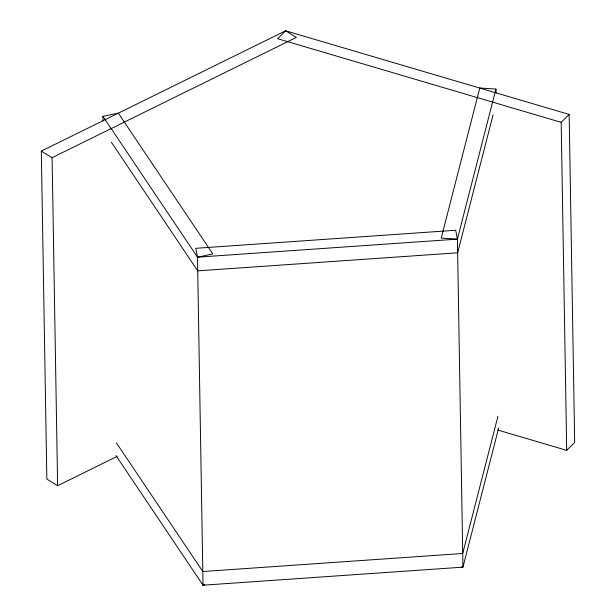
<?xml version="1.0" encoding="UTF-8"?>
<svg xmlns="http://www.w3.org/2000/svg" width="616" height="616" viewBox="0 0 616 616"><rect width="100%" height="100%" fill="white"/><g stroke="black" fill="none" stroke-linecap="round" stroke-linejoin="round"><path stroke-width="0.92" d="M204.828 584.815L203.026 585.2L197.497 257.18L212.843 253.931L118.287 113.105L102.941 116.347L197.497 257.18L457.418 239.131L495.949 89.058L479.779 88.003L441.241 238.069L457.418 239.131L462.947 567.151L203.026 585.2L115.954 455.509M493.131 114.599L457.65 252.799L197.728 270.848L111.265 142.065M497.967 416.208L462.716 553.484L202.795 571.533L116.332 442.75M498.667 428.02L462.947 567.151L461.045 567.028M497.651 429.991L566.705 450.365L561.176 122.338L569.153 114.437L285.601 30.8L41.318 151.089L46.847 479.109L57.619 485.708L117.179 456.379M566.705 450.365L574.682 442.465L569.153 114.437M41.318 151.089L52.091 157.688L296.373 37.399L285.601 30.8L277.616 38.7L561.176 122.338M457.418 239.131L455.709 230.253L195.788 248.302L197.497 257.18M202.679 583.421L203.026 585.2M495.949 89.058L496.019 92.908M102.941 116.347L103.026 121.159M52.091 157.688L57.619 485.708"/></g></svg>
